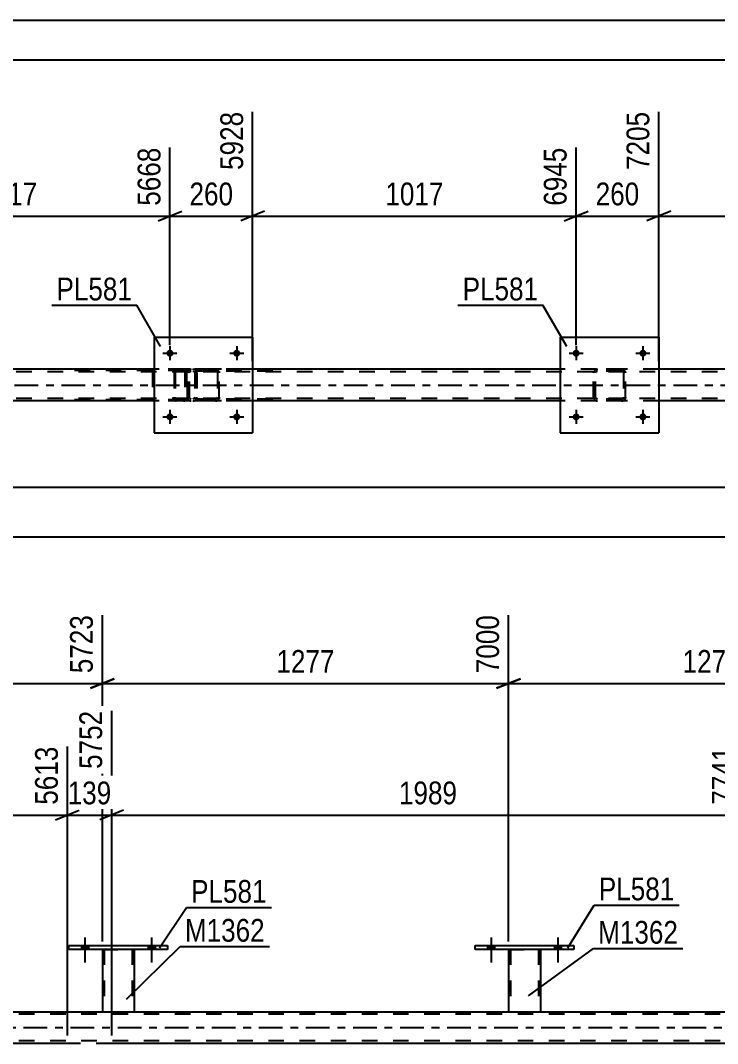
# Model space of a CAD drawing. Header units: millimetres. Extents: x 0 to 841, y 0 to 594.
# Drawn here: x 295.7 to 383.3, y 465.4 to 594 of the extents above; entities that cross this region are included whole.
import ezdxf

# ---------------------------------------------------------------- set-up
doc = ezdxf.new("R2010")
doc.units = ezdxf.units.MM
doc.linetypes.add('DXK_LINE_DOT2', pattern=[3.9198, 1.9599, -1.9599])
doc.linetypes.add('DXK_LINE_DOT3', pattern=[5.9187, 2.979, -0.9799, 0.9799, -0.9799])
doc.styles.add('Arial Narrow', font='ARIALN.TTF', dxfattribs={"height": 0.2})

# ---------------------------------------------------------------- blocks, each defined once
blk = doc.blocks.new('Unknown-318884897-1133')
at = {"color": 5, "linetype": 'Continuous'}
for p, q in [((841, 594), (0, 594)), ((836, 589), (5, 589))]:
    blk.add_line(p, q, dxfattribs=at)
blk = doc.blocks.new('Bolt-318884897-2843 - 2837')
at = {"linetype": 'Continuous'}
for points in [[(314.92, 544.17, -1), (314.04, 544.17, -1)], [(323.32, 544.17, -1), (322.44, 544.17, -1)]]:
    blk.add_hatch(color=1, dxfattribs=at).paths.add_polyline_path(points)
at = {"color": 1, "linetype": 'Continuous'}
for p, q in [((313.6, 544.17), (315.36, 544.17)), ((314.48, 545.05), (314.48, 543.29)), ((322, 544.17), (323.76, 544.17)), ((322.88, 545.05), (322.88, 543.29))]:
    blk.add_line(p, q, dxfattribs=at)
blk = doc.blocks.new('Bolt-318884897-2844 - 2837')
at = {"linetype": 'Continuous'}
for points in [[(314.92, 552.17, -1), (314.04, 552.17, -1)], [(323.32, 552.17, -1), (322.44, 552.17, -1)]]:
    blk.add_hatch(color=1, dxfattribs=at).paths.add_polyline_path(points)
at = {"color": 1, "linetype": 'Continuous'}
for p, q in [((314.48, 553.05), (314.48, 551.29)), ((322.88, 553.05), (322.88, 551.29)), ((313.6, 552.17), (315.36, 552.17)), ((322, 552.17), (323.76, 552.17))]:
    blk.add_line(p, q, dxfattribs=at)
blk = doc.blocks.new('Bolt-318884897-2913 - 2837')
at = {"linetype": 'Continuous'}
for points in [[(366, 544.17, -1), (365.12, 544.17, -1)], [(374.4, 544.17, -1), (373.52, 544.17, -1)]]:
    blk.add_hatch(color=1, dxfattribs=at).paths.add_polyline_path(points)
at = {"color": 1, "linetype": 'Continuous'}
for p, q in [((364.68, 544.17), (366.44, 544.17)), ((365.56, 545.05), (365.56, 543.29)), ((373.08, 544.17), (374.84, 544.17)), ((373.96, 545.05), (373.96, 543.29))]:
    blk.add_line(p, q, dxfattribs=at)
blk = doc.blocks.new('Bolt-318884897-2914 - 2837')
at = {"linetype": 'Continuous'}
for points in [[(366, 552.17, -1), (365.12, 552.17, -1)], [(374.4, 552.17, -1), (373.52, 552.17, -1)]]:
    blk.add_hatch(color=1, dxfattribs=at).paths.add_polyline_path(points)
at = {"color": 1, "linetype": 'Continuous'}
for p, q in [((365.56, 553.05), (365.56, 551.29)), ((373.96, 553.05), (373.96, 551.29)), ((364.68, 552.17), (366.44, 552.17)), ((373.08, 552.17), (374.84, 552.17))]:
    blk.add_line(p, q, dxfattribs=at)
blk = doc.blocks.new('Part-318884897-2919 - 2837')
at = {"color": 2, "linetype": 'Continuous'}
for p, q in [((312.48, 554.17), (312.48, 542.17)), ((312.48, 554.17), (324.88, 554.17)), ((324.88, 554.17), (324.88, 542.17)), ((312.48, 542.17), (324.88, 542.17))]:
    blk.add_line(p, q, dxfattribs=at)
blk = doc.blocks.new('Part-318884897-2868 - 2837')
at = {"color": 7, "linetype": 'DXK_LINE_DOT2'}
for p, q in [((316.68, 549.69), (316.72, 549.87)), ((316.72, 549.87), (316.68, 549.69)), ((316.68, 546.65), (316.68, 549.69)), ((316.92, 549.69), (316.94, 549.78)), ((316.92, 546.65), (316.92, 549.69)), ((316.94, 549.78), (316.99, 549.86)), ((316.98, 550.13), (317.16, 550.17)), ((317.16, 550.17), (316.98, 550.13)), ((316.99, 549.86), (317.07, 549.91)), ((317.07, 549.91), (317.16, 549.93)), ((320.2, 550.17), (317.16, 550.17)), ((320.2, 549.93), (317.16, 549.93)), ((320.2, 550.17), (320.39, 550.13)), ((320.39, 550.13), (320.2, 550.17)), ((320.2, 549.93), (320.29, 549.91)), ((320.29, 549.91), (320.37, 549.86)), ((320.37, 549.86), (320.42, 549.78)), ((320.42, 549.78), (320.44, 549.69)), ((320.44, 549.69), (320.44, 546.65)), ((320.65, 549.87), (320.68, 549.69)), ((320.68, 549.69), (320.65, 549.87)), ((320.68, 546.65), (320.68, 549.69)), ((316.72, 546.46), (316.68, 546.65)), ((316.68, 546.65), (316.72, 546.46)), ((316.94, 546.55), (316.92, 546.65)), ((316.99, 546.48), (316.94, 546.55)), ((320.42, 546.55), (320.37, 546.48)), ((320.44, 546.65), (320.42, 546.55)), ((320.68, 546.65), (320.65, 546.46)), ((320.65, 546.46), (320.68, 546.65)), ((317.16, 546.17), (316.98, 546.2)), ((316.98, 546.2), (317.16, 546.17)), ((317.07, 546.42), (316.99, 546.48)), ((317.16, 546.41), (317.07, 546.42)), ((320.2, 546.41), (317.16, 546.41)), ((320.2, 546.17), (317.16, 546.17)), ((320.29, 546.42), (320.2, 546.41)), ((320.39, 546.2), (320.2, 546.17)), ((320.2, 546.17), (320.39, 546.2)), ((320.37, 546.48), (320.29, 546.42))]:
    blk.add_line(p, q, dxfattribs=at)
at = {"color": 7, "linetype": 'DXK_LINE_DOT3'}
blk.add_line((318.68, 548.17), (318.68, 548.17), dxfattribs=at)
at = {"color": 7, "linetype": 'DXK_LINE_DOT2'}
for centre, start, end in [((317.16, 549.69), 112.5, 157.5), ((317.16, 549.69), 112.5, 157.5), ((320.2, 549.69), 22.5, 67.5), ((320.2, 549.69), 22.5, 67.5), ((317.16, 546.65), 202.5, 247.5), ((317.16, 546.65), 202.5, 247.5), ((320.2, 546.65), 292.5, 337.5), ((320.2, 546.65), 292.5, 337.5)]:
    blk.add_arc(centre, 0.48, start, end, dxfattribs=at)
blk = doc.blocks.new('Part-318884897-2873 - 2837')
at = {"color": 2, "linetype": 'Continuous'}
for p, q in [((363.56, 554.17), (363.56, 542.17)), ((363.56, 554.17), (375.96, 554.17)), ((375.96, 554.17), (375.96, 542.17)), ((363.56, 542.17), (375.96, 542.17))]:
    blk.add_line(p, q, dxfattribs=at)
blk = doc.blocks.new('Part-318884897-2958 - 2837')
at = {"color": 7, "linetype": 'DXK_LINE_DOT2'}
for p, q in [((316.2, 550.17), (300.87, 550.17)), ((316.2, 550.01), (300.87, 550.01)), ((312.3, 549.97), (312.28, 549.85)), ((312.28, 549.85), (312.28, 546.49)), ((312.45, 549.85), (312.46, 549.91)), ((312.45, 549.85), (312.45, 546.49)), ((312.46, 549.91), (312.5, 549.96)), ((312.62, 550.17), (312.49, 550.14)), ((312.5, 549.96), (312.55, 549.99)), ((312.55, 549.99), (312.62, 550.01)), ((316.33, 550.14), (316.2, 550.17)), ((316.2, 550.01), (316.26, 549.99)), ((316.26, 549.99), (316.32, 549.96)), ((316.32, 549.96), (316.35, 549.91)), ((316.35, 549.91), (316.37, 549.85)), ((316.37, 549.85), (316.37, 546.49)), ((316.54, 549.85), (316.51, 549.97)), ((316.54, 549.85), (316.54, 546.49)), ((316.2, 546.33), (300.87, 546.33)), ((316.2, 546.17), (300.87, 546.17)), ((312.28, 546.49), (312.3, 546.36)), ((312.46, 546.43), (312.45, 546.49)), ((312.5, 546.37), (312.46, 546.43)), ((312.49, 546.19), (312.62, 546.17)), ((312.55, 546.34), (312.5, 546.37)), ((312.62, 546.33), (312.55, 546.34)), ((316.26, 546.34), (316.2, 546.33)), ((316.2, 546.17), (316.33, 546.19)), ((316.32, 546.37), (316.26, 546.34)), ((316.35, 546.43), (316.32, 546.37)), ((316.37, 546.49), (316.35, 546.43)), ((316.51, 546.36), (316.54, 546.49))]:
    blk.add_line(p, q, dxfattribs=at)
for centre, start, end in [((312.61, 549.83), 110.7583, 155.68), ((316.21, 549.83), 24.32, 69.2417), ((312.61, 546.5), 204.32, 249.2417), ((316.21, 546.5), 290.7583, 335.68)]:
    blk.add_arc(centre, 0.331, start, end, dxfattribs=at)
blk = doc.blocks.new('Part-318884897-2996 - 2837')
at = {"color": 7, "linetype": 'DXK_LINE_DOT2'}
for p, q in [((367.76, 549.69), (367.8, 549.87)), ((367.8, 549.87), (367.76, 549.69)), ((367.76, 546.65), (367.76, 549.69)), ((368, 549.69), (368.02, 549.78)), ((368, 546.65), (368, 549.69)), ((368.02, 549.78), (368.07, 549.86)), ((368.06, 550.13), (368.24, 550.17)), ((368.24, 550.17), (368.06, 550.13)), ((368.07, 549.86), (368.15, 549.91)), ((368.15, 549.91), (368.24, 549.93)), ((371.28, 550.17), (368.24, 550.17)), ((371.28, 549.93), (368.24, 549.93)), ((371.28, 550.17), (371.47, 550.13)), ((371.47, 550.13), (371.28, 550.17)), ((371.28, 549.93), (371.37, 549.91)), ((371.37, 549.91), (371.45, 549.86)), ((371.45, 549.86), (371.5, 549.78)), ((371.5, 549.78), (371.52, 549.69)), ((371.52, 549.69), (371.52, 546.65)), ((371.73, 549.87), (371.76, 549.69)), ((371.76, 549.69), (371.73, 549.87)), ((371.76, 546.65), (371.76, 549.69)), ((367.8, 546.46), (367.76, 546.65)), ((367.76, 546.65), (367.8, 546.46)), ((368.02, 546.55), (368, 546.65)), ((368.07, 546.48), (368.02, 546.55)), ((371.5, 546.55), (371.45, 546.48)), ((371.52, 546.65), (371.5, 546.55)), ((371.76, 546.65), (371.73, 546.46)), ((371.73, 546.46), (371.76, 546.65)), ((368.24, 546.17), (368.06, 546.2)), ((368.06, 546.2), (368.24, 546.17)), ((368.15, 546.42), (368.07, 546.48)), ((368.24, 546.41), (368.15, 546.42)), ((371.28, 546.41), (368.24, 546.41)), ((371.28, 546.17), (368.24, 546.17)), ((371.37, 546.42), (371.28, 546.41)), ((371.47, 546.2), (371.28, 546.17)), ((371.28, 546.17), (371.47, 546.2)), ((371.45, 546.48), (371.37, 546.42))]:
    blk.add_line(p, q, dxfattribs=at)
at = {"color": 7, "linetype": 'DXK_LINE_DOT3'}
blk.add_line((369.76, 548.17), (369.76, 548.17), dxfattribs=at)
at = {"color": 7, "linetype": 'DXK_LINE_DOT2'}
for centre, start, end in [((368.24, 549.69), 112.5, 157.5), ((368.24, 549.69), 112.5, 157.5), ((371.28, 549.69), 22.5, 67.5), ((371.28, 549.69), 22.5, 67.5), ((368.24, 546.65), 202.5, 247.5), ((368.24, 546.65), 202.5, 247.5), ((371.28, 546.65), 292.5, 337.5), ((371.28, 546.65), 292.5, 337.5)]:
    blk.add_arc(centre, 0.48, start, end, dxfattribs=at)
blk = doc.blocks.new('Part-318884897-2998 - 2837')
at = {"color": 7, "linetype": 'DXK_LINE_DOT2'}
for p, q in [((315.01, 549.87), (314.99, 549.69)), ((314.99, 549.69), (314.99, 546.65)), ((315.07, 550.03), (315.01, 549.87)), ((315.16, 550.13), (315.07, 550.03)), ((315.12, 549.69), (315.13, 549.78)), ((315.12, 549.69), (315.12, 546.65)), ((315.13, 549.78), (315.16, 549.86)), ((315.26, 550.17), (315.16, 550.13)), ((315.16, 549.86), (315.21, 549.91)), ((315.21, 549.91), (315.26, 549.93)), ((327.42, 550.17), (315.26, 550.17)), ((327.42, 549.93), (315.26, 549.93)), ((316.54, 550.17), (316.54, 549.93)), ((317.54, 550.13), (317.35, 550.17)), ((317.35, 549.93), (317.45, 549.91)), ((317.45, 549.91), (317.53, 549.86)), ((317.53, 549.86), (317.58, 549.78)), ((317.58, 549.78), (317.6, 549.69)), ((317.6, 549.69), (317.6, 546.65)), ((317.83, 549.82), (317.82, 549.87)), ((317.85, 549.69), (317.83, 549.82)), ((317.85, 549.69), (317.85, 546.65)), ((315.01, 546.46), (314.99, 546.65)), ((315.13, 546.55), (315.12, 546.65)), ((315.15, 546.51), (315.13, 546.55)), ((317.58, 546.55), (317.53, 546.48)), ((317.6, 546.65), (317.58, 546.55)), ((317.82, 546.46), (317.84, 546.58)), ((317.84, 546.58), (317.85, 546.65)), ((315.06, 546.34), (315.01, 546.46)), ((315.07, 546.31), (315.06, 546.34)), ((315.07, 546.31), (315.16, 546.2)), ((315.16, 546.48), (315.15, 546.51)), ((315.21, 546.42), (315.16, 546.48)), ((315.16, 546.2), (315.26, 546.17)), ((315.26, 546.41), (315.21, 546.42)), ((327.42, 546.41), (315.26, 546.41)), ((327.42, 546.17), (315.26, 546.17)), ((316.54, 546.17), (316.54, 546.41)), ((317.45, 546.42), (317.35, 546.41)), ((317.35, 546.17), (317.54, 546.2)), ((317.53, 546.48), (317.45, 546.42))]:
    blk.add_line(p, q, dxfattribs=at)
for centre, start, end in [((317.37, 549.67), 23.8494, 68.8059), ((317.37, 546.66), 291.1941, 336.1506)]:
    blk.add_arc(centre, 0.492, start, end, dxfattribs=at)
blk = doc.blocks.new('Part-318884897-3047 - 2837')
at = {"color": 7, "linetype": 'DXK_LINE_DOT2'}
for p, q in [((751.81, 549.85), (87.78, 549.85)), ((324.88, 550.17), (312.48, 550.17)), ((375.96, 550.17), (363.56, 550.17)), ((751.81, 546.49), (87.78, 546.49)), ((324.88, 546.17), (312.48, 546.17)), ((375.96, 546.17), (363.56, 546.17))]:
    blk.add_line(p, q, dxfattribs=at)
at = {"color": 2, "linetype": 'Continuous'}
for p, q in [((312.48, 550.17), (273.8, 550.17)), ((363.56, 550.17), (324.88, 550.17)), ((414.64, 550.17), (375.96, 550.17)), ((312.48, 546.17), (273.8, 546.17)), ((363.56, 546.17), (324.88, 546.17)), ((414.64, 546.17), (375.96, 546.17))]:
    blk.add_line(p, q, dxfattribs=at)
at = {"color": 7, "linetype": 'DXK_LINE_DOT3'}
blk.add_line((87.78, 548.17), (751.81, 548.17), dxfattribs=at)
blk = doc.blocks.new('Part-318884897-3886 - 3819')
at = {"color": 2, "linetype": 'Continuous'}
for p, q in [((77.08, 469.4), (783.51, 469.4)), ((301.58, 465.4), (222.02, 465.4)), ((386.71, 465.4), (307.15, 465.4))]:
    blk.add_line(p, q, dxfattribs=at)
at = {"color": 7, "linetype": 'DXK_LINE_DOT2'}
for p, q in [((783.51, 469.08), (77.08, 469.08)), ((783.51, 465.72), (77.08, 465.72)), ((307.15, 465.4), (301.58, 465.4))]:
    blk.add_line(p, q, dxfattribs=at)
at = {"color": 7, "linetype": 'DXK_LINE_DOT3'}
blk.add_line((77.08, 467.4), (783.51, 467.4), dxfattribs=at)
blk = doc.blocks.new('Part-318884897-4051 - 3819')
at = {"color": 2, "linetype": 'Continuous'}
for p, q in [((305.98, 477.24), (305.98, 469.4)), ((309.98, 477.24), (309.98, 469.4)), ((305.98, 469.4), (309.98, 469.4))]:
    blk.add_line(p, q, dxfattribs=at)
at = {"color": 7, "linetype": 'DXK_LINE_DOT2'}
for p, q in [((305.98, 477.24), (309.98, 477.24)), ((305.98, 477.24), (305.98, 477.24)), ((305.98, 477.24), (305.98, 477.24)), ((306.22, 477.24), (306.22, 469.4)), ((309.74, 477.24), (309.74, 469.4)), ((309.98, 477.24), (309.98, 477.24)), ((309.98, 477.24), (309.98, 477.24)), ((309.69, 469.4), (309.72, 469.4)), ((309.69, 469.4), (309.72, 469.4)), ((309.72, 469.4), (309.74, 469.4)), ((309.72, 469.4), (309.74, 469.4))]:
    blk.add_line(p, q, dxfattribs=at)
blk = doc.blocks.new('Part-318884897-4056 - 3819')
at = {"color": 2, "linetype": 'Continuous'}
for p, q in [((301.78, 477.72), (314.18, 477.72)), ((301.78, 477.24), (301.78, 477.72)), ((314.18, 477.24), (301.78, 477.24)), ((314.18, 477.72), (314.18, 477.24))]:
    blk.add_line(p, q, dxfattribs=at)
blk = doc.blocks.new('Bolt-318884897-4092 - 3819')
at = {"linetype": 'Continuous'}
for points in [[(354.42, 477.24), (355.3, 477.24), (355.3, 477.72), (354.42, 477.72)], [(362.82, 477.24), (363.7, 477.24), (363.7, 477.72), (362.82, 477.72)]]:
    blk.add_hatch(color=1, dxfattribs=at).paths.add_polyline_path(points)
at = {"color": 1, "linetype": 'Continuous'}
for p, q in [((354.86, 478.72), (354.86, 475.6)), ((363.26, 478.72), (363.26, 475.6)), ((354.42, 477.72), (354.42, 477.24)), ((355.3, 477.72), (355.3, 477.24)), ((362.82, 477.72), (362.82, 477.24)), ((363.7, 477.72), (363.7, 477.24))]:
    blk.add_line(p, q, dxfattribs=at)
blk = doc.blocks.new('Bolt-318884897-4093 - 3819')
at = {"linetype": 'Continuous'}
for points in [[(354.42, 477.24), (355.3, 477.24), (355.3, 477.72), (354.42, 477.72)], [(362.82, 477.24), (363.7, 477.24), (363.7, 477.72), (362.82, 477.72)]]:
    blk.add_hatch(color=1, dxfattribs=at).paths.add_polyline_path(points)
at = {"color": 1, "linetype": 'Continuous'}
for p, q in [((354.86, 478.72), (354.86, 475.6)), ((363.26, 478.72), (363.26, 475.6)), ((354.42, 477.72), (354.42, 477.24)), ((355.3, 477.72), (355.3, 477.24)), ((362.82, 477.72), (362.82, 477.24)), ((363.7, 477.72), (363.7, 477.24))]:
    blk.add_line(p, q, dxfattribs=at)
blk = doc.blocks.new('Part-318884897-4159 - 3819')
at = {"color": 2, "linetype": 'Continuous'}
for p, q in [((357.06, 477.24), (357.06, 469.4)), ((361.06, 477.24), (361.06, 469.4)), ((357.06, 469.4), (361.06, 469.4))]:
    blk.add_line(p, q, dxfattribs=at)
at = {"color": 7, "linetype": 'DXK_LINE_DOT2'}
for p, q in [((357.06, 477.24), (361.06, 477.24)), ((357.06, 477.24), (357.06, 477.24)), ((357.06, 477.24), (357.06, 477.24)), ((357.3, 477.24), (357.3, 469.4)), ((360.82, 477.24), (360.82, 469.4)), ((361.06, 477.24), (361.06, 477.24)), ((361.06, 477.24), (361.06, 477.24)), ((360.77, 469.4), (360.8, 469.4)), ((360.77, 469.4), (360.8, 469.4)), ((360.8, 469.4), (360.82, 469.4)), ((360.8, 469.4), (360.82, 469.4))]:
    blk.add_line(p, q, dxfattribs=at)
blk = doc.blocks.new('Part-318884897-4164 - 3819')
at = {"color": 2, "linetype": 'Continuous'}
for p, q in [((352.86, 477.72), (365.26, 477.72)), ((352.86, 477.24), (352.86, 477.72)), ((365.26, 477.24), (352.86, 477.24)), ((365.26, 477.72), (365.26, 477.24))]:
    blk.add_line(p, q, dxfattribs=at)
blk = doc.blocks.new('Bolt-318884897-4248 - 3819')
at = {"linetype": 'Continuous'}
for points in [[(303.34, 477.24), (304.22, 477.24), (304.22, 477.72), (303.34, 477.72)], [(311.74, 477.24), (312.62, 477.24), (312.62, 477.72), (311.74, 477.72)]]:
    blk.add_hatch(color=1, dxfattribs=at).paths.add_polyline_path(points)
at = {"color": 1, "linetype": 'Continuous'}
for p, q in [((303.78, 478.72), (303.78, 475.6)), ((312.18, 478.72), (312.18, 475.6)), ((303.34, 477.72), (303.34, 477.24)), ((304.22, 477.72), (304.22, 477.24)), ((311.74, 477.72), (311.74, 477.24)), ((312.62, 477.72), (312.62, 477.24))]:
    blk.add_line(p, q, dxfattribs=at)
blk = doc.blocks.new('Bolt-318884897-4249 - 3819')
at = {"linetype": 'Continuous'}
for points in [[(303.34, 477.24), (304.22, 477.24), (304.22, 477.72), (303.34, 477.72)], [(311.74, 477.24), (312.62, 477.24), (312.62, 477.72), (311.74, 477.72)]]:
    blk.add_hatch(color=1, dxfattribs=at).paths.add_polyline_path(points)
at = {"color": 1, "linetype": 'Continuous'}
for p, q in [((303.78, 478.72), (303.78, 475.6)), ((312.18, 478.72), (312.18, 475.6)), ((303.34, 477.72), (303.34, 477.24)), ((304.22, 477.72), (304.22, 477.24)), ((311.74, 477.72), (311.74, 477.24)), ((312.62, 477.72), (312.62, 477.24))]:
    blk.add_line(p, q, dxfattribs=at)
blk = doc.blocks.new('StraightDimension-318884897-3080 - 2837')
at = {"color": 7, "linetype": 'Continuous'}
blk.add_line((87.13, 529.08), (794.37, 529.08), dxfattribs=at)
blk = doc.blocks.new('StraightDimension-318884897-3557 - 2837')
at = {"color": 7, "linetype": 'Continuous'}
for p, q in [((273.8, 551.17), (273.8, 582.52)), ((314.48, 553.17), (314.48, 578.02)), ((275.3, 570.01), (272.3, 568.81)), ((312.98, 568.81), (315.98, 570.01)), ((273.8, 569.41), (314.48, 569.41))]:
    blk.add_line(p, q, dxfattribs=at)
at = {"color": 0}
blk.add_wipeout([(298.4, 570.16), (298.4, 574.36), (289.89, 574.36), (289.89, 570.16)], dxfattribs=at)
at = {"color": 3, "style": 'Arial Narrow'}
blk.add_text('1017', height=2.863, dxfattribs=at).set_placement((290.49, 570.76))
at = {"color": 0, "linetype": 'Continuous'}
blk.add_wipeout([(313.88, 578.62), (309.68, 578.62), (309.68, 570.11), (313.88, 570.11)], dxfattribs=at)
at = {"color": 3, "linetype": 'Continuous', "style": 'Arial Narrow'}
blk.add_text('5668', height=2.863, rotation=90.0002, dxfattribs=at).set_placement((313.28, 570.71))
blk = doc.blocks.new('StraightDimension-318884897-3398 - 2837')
at = {"color": 7, "linetype": 'Continuous'}
for p, q in [((375.96, 551.17), (375.96, 582.52)), ((416.64, 553.17), (416.64, 578.02)), ((377.46, 570.01), (374.46, 568.81)), ((415.14, 568.81), (418.14, 570.01)), ((375.96, 569.41), (416.64, 569.41))]:
    blk.add_line(p, q, dxfattribs=at)
at = {"color": 0}
blk.add_wipeout([(400.56, 570.16), (400.56, 574.36), (392.05, 574.36), (392.05, 570.16)], dxfattribs=at)
at = {"color": 3, "style": 'Arial Narrow'}
blk.add_text('1017', height=2.863, dxfattribs=at).set_placement((392.65, 570.76))
at = {"color": 0, "linetype": 'Continuous'}
blk.add_wipeout([(416.04, 578.62), (411.84, 578.62), (411.84, 570.11), (416.04, 570.11)], dxfattribs=at)
at = {"color": 3, "linetype": 'Continuous', "style": 'Arial Narrow'}
blk.add_text('8222', height=2.863, rotation=90.0002, dxfattribs=at).set_placement((415.44, 570.71))
blk = doc.blocks.new('StraightDimension-318884897-3577 - 2837')
at = {"color": 7, "linetype": 'Continuous'}
for p, q in [((324.88, 551.17), (324.88, 582.52)), ((314.48, 553.17), (314.48, 578.02)), ((312.98, 568.81), (315.98, 570.01)), ((326.38, 570.01), (323.38, 568.81)), ((314.48, 569.41), (324.88, 569.41))]:
    blk.add_line(p, q, dxfattribs=at)
at = {"color": 0}
blk.add_wipeout([(323.02, 570.16), (323.02, 574.36), (316.34, 574.36), (316.34, 570.16)], dxfattribs=at)
at = {"color": 3, "style": 'Arial Narrow'}
blk.add_text('260', height=2.863, dxfattribs=at).set_placement((316.94, 570.76))
at = {"color": 0, "linetype": 'Continuous'}
blk.add_wipeout([(324.28, 583.12), (320.08, 583.12), (320.08, 574.61), (324.28, 574.61)], dxfattribs=at)
at = {"color": 3, "linetype": 'Continuous', "style": 'Arial Narrow'}
blk.add_text('5928', height=2.863, rotation=90.0002, dxfattribs=at).set_placement((323.68, 575.21))
blk = doc.blocks.new('StraightDimension-318884897-3597 - 2837')
at = {"color": 7, "linetype": 'Continuous'}
for p, q in [((324.88, 551.17), (324.88, 582.52)), ((365.56, 553.17), (365.56, 578.02)), ((326.38, 570.01), (323.38, 568.81)), ((364.06, 568.81), (367.06, 570.01)), ((324.88, 569.41), (365.56, 569.41))]:
    blk.add_line(p, q, dxfattribs=at)
at = {"color": 0}
blk.add_wipeout([(349.48, 570.16), (349.48, 574.36), (340.97, 574.36), (340.97, 570.16)], dxfattribs=at)
at = {"color": 3, "style": 'Arial Narrow'}
blk.add_text('1017', height=2.863, dxfattribs=at).set_placement((341.57, 570.76))
at = {"color": 0, "linetype": 'Continuous'}
blk.add_wipeout([(364.96, 578.62), (360.76, 578.62), (360.76, 570.11), (364.96, 570.11)], dxfattribs=at)
at = {"color": 3, "linetype": 'Continuous', "style": 'Arial Narrow'}
blk.add_text('6945', height=2.863, rotation=90.0002, dxfattribs=at).set_placement((364.36, 570.71))
blk = doc.blocks.new('StraightDimension-318884897-3617 - 2837')
at = {"color": 7, "linetype": 'Continuous'}
for p, q in [((375.96, 551.17), (375.96, 582.52)), ((365.56, 553.17), (365.56, 578.02)), ((364.06, 568.81), (367.06, 570.01)), ((377.46, 570.01), (374.46, 568.81)), ((365.56, 569.41), (375.96, 569.41))]:
    blk.add_line(p, q, dxfattribs=at)
at = {"color": 0}
blk.add_wipeout([(374.1, 570.16), (374.1, 574.36), (367.42, 574.36), (367.42, 570.16)], dxfattribs=at)
at = {"color": 3, "style": 'Arial Narrow'}
blk.add_text('260', height=2.863, dxfattribs=at).set_placement((368.02, 570.76))
at = {"color": 0, "linetype": 'Continuous'}
blk.add_wipeout([(375.36, 583.12), (371.16, 583.12), (371.16, 574.61), (375.36, 574.61)], dxfattribs=at)
at = {"color": 3, "linetype": 'Continuous', "style": 'Arial Narrow'}
blk.add_text('7205', height=2.863, rotation=90.0002, dxfattribs=at).set_placement((374.76, 575.21))
blk = doc.blocks.new('StraightDimension-318884897-3648 - 2837')
at = {"color": 7, "linetype": 'Continuous'}
blk.add_line((87.77, 535.34), (793.73, 535.34), dxfattribs=at)
blk = doc.blocks.new('StraightDimension-318884897-5134 - 3819')
at = {"color": 7, "linetype": 'Continuous'}
for p, q in [((254.9, 478.24), (254.9, 519.26)), ((305.98, 478.24), (305.98, 519.26)), ((256.4, 511.25), (253.4, 510.05)), ((254.9, 510.65), (305.98, 510.65)), ((304.48, 510.05), (307.48, 511.25))]:
    blk.add_line(p, q, dxfattribs=at)
at = {"color": 0}
blk.add_wipeout([(284.7, 511.4), (284.7, 515.6), (276.19, 515.6), (276.19, 511.4)], dxfattribs=at)
at = {"color": 3, "style": 'Arial Narrow'}
blk.add_text('1277', height=2.863, dxfattribs=at).set_placement((276.79, 512))
at = {"color": 0, "linetype": 'Continuous'}
blk.add_wipeout([(305.38, 519.86), (301.18, 519.86), (301.18, 511.35), (305.38, 511.35)], dxfattribs=at)
at = {"color": 3, "linetype": 'Continuous', "style": 'Arial Narrow'}
blk.add_text('5723', height=2.863, rotation=90.0002, dxfattribs=at).set_placement((304.78, 511.95))
blk = doc.blocks.new('StraightDimension-318884897-5144 - 3819')
at = {"color": 7, "linetype": 'Continuous'}
for p, q in [((305.98, 478.24), (305.98, 519.26)), ((357.06, 478.24), (357.06, 519.26)), ((307.48, 511.25), (304.48, 510.05)), ((305.98, 510.65), (357.06, 510.65)), ((355.56, 510.05), (358.56, 511.25))]:
    blk.add_line(p, q, dxfattribs=at)
at = {"color": 0}
blk.add_wipeout([(335.78, 511.4), (335.78, 515.6), (327.27, 515.6), (327.27, 511.4)], dxfattribs=at)
at = {"color": 3, "style": 'Arial Narrow'}
blk.add_text('1277', height=2.863, dxfattribs=at).set_placement((327.87, 512))
at = {"color": 0, "linetype": 'Continuous'}
blk.add_wipeout([(356.46, 519.86), (352.26, 519.86), (352.26, 511.35), (356.46, 511.35)], dxfattribs=at)
at = {"color": 3, "linetype": 'Continuous', "style": 'Arial Narrow'}
blk.add_text('7000', height=2.863, rotation=90.0002, dxfattribs=at).set_placement((355.86, 511.95))
blk = doc.blocks.new('StraightDimension-318884897-4510 - 3819')
at = {"color": 7, "linetype": 'Continuous'}
for p, q in [((307.15, 466.4), (307.15, 507.23)), ((386.71, 466.4), (386.71, 502.73)), ((308.65, 494.72), (305.65, 493.52)), ((307.15, 494.12), (386.71, 494.12)), ((385.21, 493.52), (388.21, 494.72))]:
    blk.add_line(p, q, dxfattribs=at)
at = {"color": 0}
blk.add_wipeout([(351.19, 494.87), (351.19, 499.07), (342.68, 499.07), (342.68, 494.87)], dxfattribs=at)
at = {"color": 3, "style": 'Arial Narrow'}
blk.add_text('1989', height=2.863, dxfattribs=at).set_placement((343.28, 495.47))
at = {"color": 0, "linetype": 'Continuous'}
blk.add_wipeout([(386.11, 503.33), (381.91, 503.33), (381.91, 494.82), (386.11, 494.82)], dxfattribs=at)
at = {"color": 3, "linetype": 'Continuous', "style": 'Arial Narrow'}
blk.add_text('7741', height=2.863, rotation=90.0002, dxfattribs=at).set_placement((385.51, 495.42))
blk = doc.blocks.new('StraightDimension-318884897-4529 - 3819')
at = {"color": 7, "linetype": 'Continuous'}
for p, q in [((307.15, 466.4), (307.15, 507.23)), ((301.58, 466.4), (301.58, 502.73)), ((300.08, 493.52), (303.08, 494.72)), ((301.58, 494.12), (307.15, 494.12)), ((308.65, 494.72), (305.65, 493.52))]:
    blk.add_line(p, q, dxfattribs=at)
at = {"color": 0}
blk.add_wipeout([(307.71, 494.87), (307.71, 499.07), (301.02, 499.07), (301.02, 494.87)], dxfattribs=at)
at = {"color": 3, "style": 'Arial Narrow'}
blk.add_text('139', height=2.863, dxfattribs=at).set_placement((301.62, 495.47))
at = {"color": 0, "linetype": 'Continuous'}
blk.add_wipeout([(306.55, 507.83), (302.35, 507.83), (302.35, 499.32), (306.55, 499.32)], dxfattribs=at)
at = {"color": 3, "linetype": 'Continuous', "style": 'Arial Narrow'}
blk.add_text('5752', height=2.863, rotation=90.0002, dxfattribs=at).set_placement((305.95, 499.92))
blk = doc.blocks.new('StraightDimension-318884897-4548 - 3819')
at = {"color": 7, "linetype": 'Continuous'}
for p, q in [((222.02, 466.4), (222.02, 507.23)), ((301.58, 466.4), (301.58, 502.73)), ((223.52, 494.72), (220.52, 493.52)), ((222.02, 494.12), (301.58, 494.12)), ((300.08, 493.52), (303.08, 494.72))]:
    blk.add_line(p, q, dxfattribs=at)
at = {"color": 0}
blk.add_wipeout([(266.06, 494.87), (266.06, 499.07), (257.54, 499.07), (257.54, 494.87)], dxfattribs=at)
at = {"color": 3, "style": 'Arial Narrow'}
blk.add_text('1989', height=2.863, dxfattribs=at).set_placement((258.14, 495.47))
at = {"color": 0, "linetype": 'Continuous'}
blk.add_wipeout([(300.98, 503.33), (296.78, 503.33), (296.78, 494.82), (300.98, 494.82)], dxfattribs=at)
at = {"color": 3, "linetype": 'Continuous', "style": 'Arial Narrow'}
blk.add_text('5613', height=2.863, rotation=90.0002, dxfattribs=at).set_placement((300.38, 495.42))
blk = doc.blocks.new('StraightDimension-318884897-5154 - 3819')
at = {"color": 7, "linetype": 'Continuous'}
for p, q in [((357.06, 478.24), (357.06, 519.26)), ((408.14, 478.24), (408.14, 519.26)), ((358.56, 511.25), (355.56, 510.05)), ((357.06, 510.65), (408.14, 510.65)), ((406.64, 510.05), (409.64, 511.25))]:
    blk.add_line(p, q, dxfattribs=at)
at = {"color": 0}
blk.add_wipeout([(386.86, 511.4), (386.86, 515.6), (378.35, 515.6), (378.35, 511.4)], dxfattribs=at)
at = {"color": 3, "style": 'Arial Narrow'}
blk.add_text('1277', height=2.863, dxfattribs=at).set_placement((378.95, 512))
at = {"color": 0, "linetype": 'Continuous'}
blk.add_wipeout([(407.54, 519.86), (403.34, 519.86), (403.34, 511.35), (407.54, 511.35)], dxfattribs=at)
at = {"color": 3, "linetype": 'Continuous', "style": 'Arial Narrow'}
blk.add_text('8277', height=2.863, rotation=90.0002, dxfattribs=at).set_placement((406.94, 511.95))
blk = doc.blocks.new('Mark-318884897-2915 - 2837')
at = {"color": 0}
blk.add_wipeout([(309.71, 558.81), (309.71, 561.81), (300.21, 561.81), (300.21, 558.81)], dxfattribs=at)
blk.add_wipeout([(309.71, 558.81), (309.71, 561.81), (300.21, 561.81), (300.21, 558.81)], dxfattribs=at)
at = {"color": 30, "linetype": 'Continuous'}
for p in [(299.61, 558.21), (313.31, 553.02)]:
    blk.add_line(p, (310.31, 558.21), dxfattribs=at)
at = {"color": 3, "style": 'Arial Narrow'}
blk.add_text('PL581', height=2.863, dxfattribs=at).set_placement((300.21, 558.81))
blk = doc.blocks.new('Mark-318884897-2869 - 2837')
at = {"color": 0}
blk.add_wipeout([(360.79, 558.81), (360.79, 561.81), (351.29, 561.81), (351.29, 558.81)], dxfattribs=at)
blk.add_wipeout([(360.79, 558.81), (360.79, 561.81), (351.29, 561.81), (351.29, 558.81)], dxfattribs=at)
at = {"color": 30, "linetype": 'Continuous'}
for p in [(350.69, 558.21), (364.39, 553.02)]:
    blk.add_line(p, (361.39, 558.21), dxfattribs=at)
at = {"color": 3, "style": 'Arial Narrow'}
blk.add_text('PL581', height=2.863, dxfattribs=at).set_placement((351.29, 558.81))
blk = doc.blocks.new('Mark-318884897-4047 - 3819')
at = {"color": 0}
blk.add_wipeout([(326.41, 478.2), (326.41, 481.2), (316.36, 481.2), (316.36, 478.2)], dxfattribs=at)
blk.add_wipeout([(326.41, 478.2), (326.41, 481.2), (316.36, 481.2), (316.36, 478.2)], dxfattribs=at)
at = {"color": 30, "linetype": 'Continuous'}
for p, q in [((309.02, 470.99), (315.76, 477.6)), ((315.76, 477.6), (327.01, 477.6))]:
    blk.add_line(p, q, dxfattribs=at)
at = {"color": 3, "style": 'Arial Narrow'}
blk.add_text('M1362', height=2.863, dxfattribs=at).set_placement((316.36, 478.2))
blk = doc.blocks.new('Mark-318884897-4052 - 3819')
at = {"color": 0}
blk.add_wipeout([(326.64, 483.09), (326.64, 486.09), (317.14, 486.09), (317.14, 483.09)], dxfattribs=at)
blk.add_wipeout([(326.64, 483.09), (326.64, 486.09), (317.14, 486.09), (317.14, 483.09)], dxfattribs=at)
at = {"color": 30, "linetype": 'Continuous'}
for p, q in [((313.18, 477.43), (316.54, 482.49)), ((316.54, 482.49), (327.24, 482.49))]:
    blk.add_line(p, q, dxfattribs=at)
at = {"color": 3, "style": 'Arial Narrow'}
blk.add_text('PL581', height=2.863, dxfattribs=at).set_placement((317.14, 483.09))
blk = doc.blocks.new('Mark-318884897-4155 - 3819')
at = {"color": 0}
blk.add_wipeout([(378.38, 477.95), (378.38, 480.95), (368.33, 480.95), (368.33, 477.95)], dxfattribs=at)
blk.add_wipeout([(378.38, 477.95), (378.38, 480.95), (368.33, 480.95), (368.33, 477.95)], dxfattribs=at)
at = {"color": 30, "linetype": 'Continuous'}
for p, q in [((359.59, 471.38), (367.73, 477.35)), ((367.73, 477.35), (378.98, 477.35))]:
    blk.add_line(p, q, dxfattribs=at)
at = {"color": 3, "style": 'Arial Narrow'}
blk.add_text('M1362', height=2.863, dxfattribs=at).set_placement((368.33, 477.95))
blk = doc.blocks.new('Mark-318884897-4160 - 3819')
at = {"color": 0}
blk.add_wipeout([(377.92, 483.4), (377.92, 486.4), (368.42, 486.4), (368.42, 483.4)], dxfattribs=at)
blk.add_wipeout([(377.92, 483.4), (377.92, 486.4), (368.42, 486.4), (368.42, 483.4)], dxfattribs=at)
at = {"color": 30, "linetype": 'Continuous'}
for p, q in [((364.5, 477.44), (367.82, 482.8)), ((367.82, 482.8), (378.52, 482.8))]:
    blk.add_line(p, q, dxfattribs=at)
at = {"color": 3, "style": 'Arial Narrow'}
blk.add_text('PL581', height=2.863, dxfattribs=at).set_placement((368.42, 483.4))

msp = doc.modelspace()

# ---------------------------------------------------------------- block references
for name in ['Unknown-318884897-1133', 'Part-318884897-2919 - 2837', 'Bolt-318884897-2844 - 2837', 'Part-318884897-2873 - 2837', 'Bolt-318884897-2914 - 2837', 'Part-318884897-3047 - 2837', 'Part-318884897-2958 - 2837', 'Part-318884897-2998 - 2837', 'Part-318884897-2868 - 2837', 'Part-318884897-2996 - 2837', 'Bolt-318884897-2843 - 2837', 'Bolt-318884897-2913 - 2837', 'Bolt-318884897-4248 - 3819', 'Bolt-318884897-4249 - 3819', 'Bolt-318884897-4092 - 3819', 'Bolt-318884897-4093 - 3819', 'Part-318884897-4056 - 3819', 'Part-318884897-4051 - 3819', 'Part-318884897-4164 - 3819', 'Part-318884897-4159 - 3819', 'Part-318884897-3886 - 3819']:
    msp.add_blockref(name, (0, 0))

# ---------------------------------------------------------------- next in the draw order: block references
for name in ['StraightDimension-318884897-3557 - 2837', 'StraightDimension-318884897-3398 - 2837', 'StraightDimension-318884897-3080 - 2837', 'StraightDimension-318884897-5134 - 3819']:
    msp.add_blockref(name, (0, 0))

# ---------------------------------------------------------------- next in the draw order: block references
for name in ['StraightDimension-318884897-3577 - 2837', 'StraightDimension-318884897-3648 - 2837', 'StraightDimension-318884897-5144 - 3819']:
    msp.add_blockref(name, (0, 0))

# ---------------------------------------------------------------- next in the draw order: block references
for name in ['StraightDimension-318884897-3597 - 2837', 'Mark-318884897-2915 - 2837', 'StraightDimension-318884897-4510 - 3819']:
    msp.add_blockref(name, (0, 0))

# ---------------------------------------------------------------- next in the draw order: block references
for name in ['StraightDimension-318884897-3617 - 2837', 'StraightDimension-318884897-5154 - 3819', 'StraightDimension-318884897-4529 - 3819']:
    msp.add_blockref(name, (0, 0))

# ---------------------------------------------------------------- next in the draw order: block references
for name in ['Mark-318884897-2869 - 2837', 'StraightDimension-318884897-4548 - 3819', 'Mark-318884897-4047 - 3819', 'Mark-318884897-4155 - 3819']:
    msp.add_blockref(name, (0, 0))

# ---------------------------------------------------------------- next in the draw order: block references
for name in ['Mark-318884897-4160 - 3819', 'Mark-318884897-4052 - 3819']:
    msp.add_blockref(name, (0, 0))

doc.saveas('drawing.dxf')
